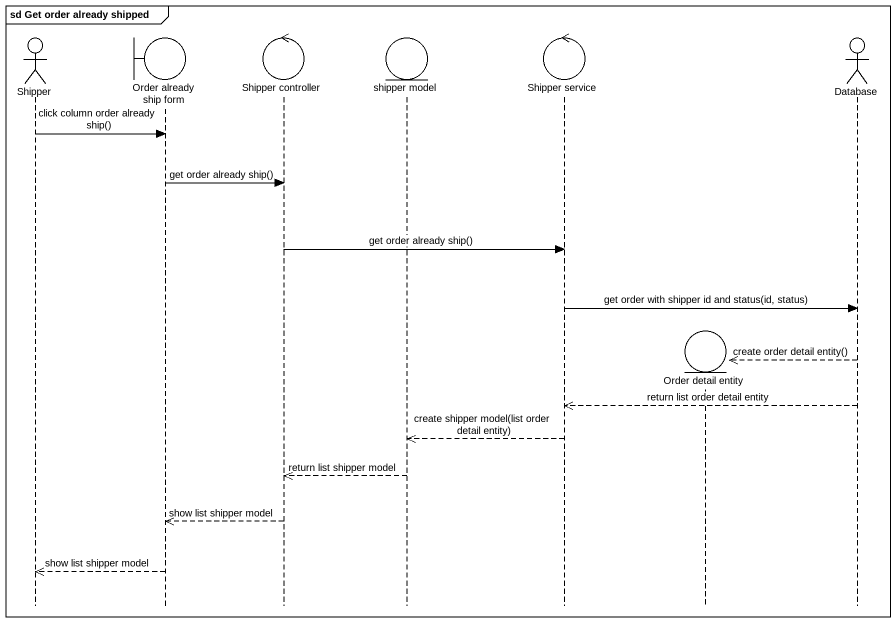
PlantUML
@startuml
mainframe sd Get order already shipped
hide footbox
actor Shipper
boundary "Order already ship form" as Order_already_ship_form
control "Shipper controller" as Shipper_controller
entity "shipper model" as shipper_model
control "Shipper service" as Shipper_service
entity "Order detail entity" as Order_detail_entity
actor "Database" as Database_

Shipper -> Order_already_ship_form : click column order already ship()
Order_already_ship_form -> Shipper_controller : get order already ship()
Shipper_controller -> Shipper_service : get order already ship()
Shipper_service -> Database_ : get order with shipper id and status(id, status)
Database_ -->> Order_detail_entity ** : create order detail entity()
Database_ -->> Shipper_service : return list order detail entity
Shipper_service -->> shipper_model : create shipper model(list order detail entity)
shipper_model -->> Shipper_controller : return list shipper model
Shipper_controller -->> Order_already_ship_form : show list shipper model
Order_already_ship_form -->> Shipper : show list shipper model
@enduml
